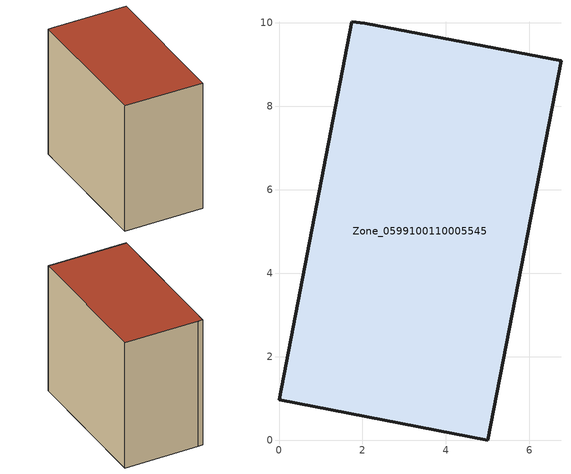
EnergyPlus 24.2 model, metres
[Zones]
Zone_0599100110005545
 floor ground (C_G): 1.75,10.02 2.06,10 6.76,9.09 5.01,0 0,0.97 z0
 wall outside (C_F): 5.01,0 6.76,9.09 2.06,10 1.75,10.02 0,0.97 5.01,0 z0:8.57
 roof outside (C_R): 0,0.97 5.01,0 6.76,9.09 2.06,10 1.75,10.02 z8.57
[BUILDING]
Pand.0599100110005545: North Axis=0; Terrain=City; Loads Convergence Tolerance Value=0.04; Temperature Convergence Tolerance Value=0.4; Solar Distribution=FullExterior; Maximum Number of Warmup Days=25; Minimum Number of Warmup Days=1
[Site:Location]
Rotterdam.The.Hague.AP_ZH_NLD Design_Conditions: Latitude=51.96; Longitude=4.45; Time Zone=1; Elevation=-4.5
[SITE:GROUNDTEMPERATURE:BUILDINGSURFACE]
18, 18, 18, 18, 18, 18, 18, 18, 18, 18, 18, 18
[MATERIAL] Thermal Absorptance=0.9; Solar Absorptance=0.7; Visible Absorptance=0.7
Name | Roughness | Thickness | Conductivity | Density | Specific Heat
G.TI.2015-2018 | MediumSmooth | 0.15 | 0.0428571 | 540 | 1210
F.TI.2015-2018 | Rough | 0.3 | 0.0666667 | 1920 | 840
R.TI.2015-2018 | MediumRough | 0.2 | 0.0333333 | 1500 | 1000
[CONSTRUCTION]
C_G: G.TI.2015-2018
C_F: F.TI.2015-2018
C_R: R.TI.2015-2018
[ZONE]
Zone_0599100110005545: Type=1; Multiplier=1; Ceiling Height=Autocalculate; Volume=Autocalculate; Floor Area=autocalculate; Part of Total Floor Area=Yes
[ZONEINFILTRATION:DESIGNFLOWRATE]
Infil_Zone_0599100110005545: Zone or ZoneList or Space or SpaceList=Zone_0599100110005545; Schedule=AlwaysOn; Design Flow Rate Calculation Method=Flow/Area; Flow Rate per Floor Area=0.0015; Constant Term Coefficient=1; Temperature Term Coefficient=0; Velocity Term Coefficient=0; Velocity Squared Term Coefficient=0
[HVACTEMPLATE:ZONE:IDEALLOADSAIRSYSTEM]
Zone_0599100110005545: Maximum Heating Supply Air Temperature=50; Minimum Cooling Supply Air Temperature=13; Maximum Heating Supply Air Humidity Ratio=0.0156; Minimum Cooling Supply Air Humidity Ratio=0.0077; Heating Limit=NoLimit; Cooling Limit=NoLimit; Dehumidification Control Type=ConstantSensibleHeatRatio; Cooling Sensible Heat Ratio=0.7; Dehumidification Setpoint=60; Humidification Control Type=None; Humidification Setpoint=30; Outdoor Air Method=None; Outdoor Air Flow Rate per Person=0.00944; Outdoor Air Flow Rate per Zone Floor Area=0; Outdoor Air Flow Rate per Zone=0; Demand Controlled Ventilation Type=None; Outdoor Air Economizer Type=NoEconomizer; Heat Recovery Type=None; Sensible Heat Recovery Effectiveness=0.7; Latent Heat Recovery Effectiveness=0.65
[ZONECONTROL:THERMOSTAT]
ThermostatControl_Zone_0599100110005545: Zone or ZoneList=Zone_0599100110005545; Control Type Schedule=DualSetpointControlType; Control 1=Thermostat_Zone_0599100110005545; Temperature Difference Between Cutout And Setpoint=0
[THERMOSTATSETPOINT:DUALSETPOINT]
Thermostat_Zone_0599100110005545: Heating Setpoint Temperature Schedule=HeatingSetpoint_Zone_0599100110005545; Cooling Setpoint Temperature Schedule=CoolingSetpoint_Zone_0599100110005545
[SCHEDULE:COMPACT]
HeatingSetpoint_Zone_0599100110005545: Through: 12/31, For: AllDays, Until: 24:00, 21
CoolingSetpoint_Zone_0599100110005545: Through: 12/31, For: AllDays, Until: 24:00, 24
DualSetpointControlType: Through: 12/31, For: AllDays, Until: 24:00, 4
AlwaysOn: Through: 12/31, For: AllDays, Until: 24:00, 1
